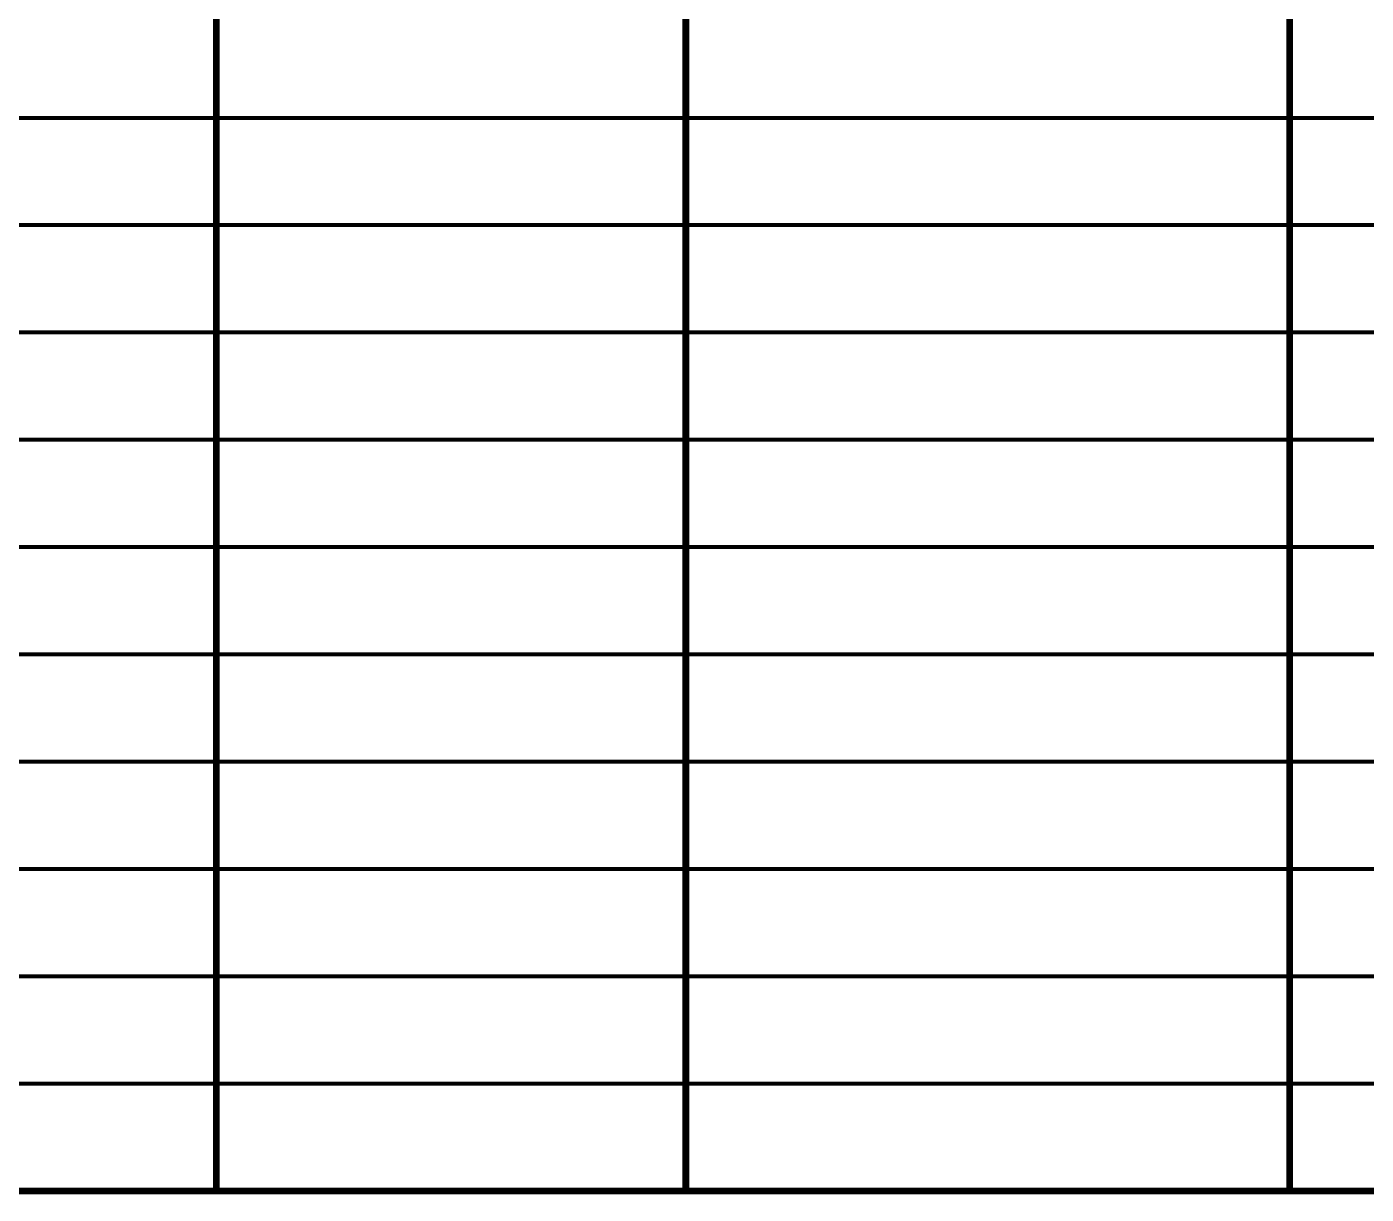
# Model space of a CAD drawing. Header units: metres. Extents: x -1525 to -1043, y -1331 to -1144.
# Drawn here: x -1438.84 to -1429.15, y -1295.02 to -1286.58 of the extents above; entities that cross this region are included whole.
import ezdxf

# ---------------------------------------------------------------- set-up
doc = ezdxf.new("R2010")
doc.units = ezdxf.units.M
doc.header["$MEASUREMENT"] = 0
doc.layers.add('ЭО_схема', color=250, linetype='Continuous')

# ---------------------------------------------------------------- blocks, each defined once
blk = doc.blocks.new('*U71')
for points, const_width in [([(0, -35), (0, -235), (-395, -235), (-395, -35)], 0.5), ([(-185, -35), (-185, -235)], 0.5), ([(-150, -35), (-150, -235)], 0.5), ([(-105, -35), (-105, -235)], 0.5), ([(0, -155), (-395, -155)], 0.3), ([(0, -163), (-395, -163)], 0.3), ([(0, -171), (-395, -171)], 0.3), ([(0, -179), (-395, -179)], 0.3), ([(0, -187), (-395, -187)], 0.3), ([(0, -195), (-395, -195)], 0.3), ([(0, -203), (-395, -203)], 0.3), ([(0, -211), (-395, -211)], 0.3), ([(0, -219), (-395, -219)], 0.3), ([(0, -227), (-395, -227)], 0.3), ([(0, -235), (-395, -235)], 0.3)]:
    blk.add_lwpolyline(points, dxfattribs=dict(const_width=const_width))

msp = doc.modelspace()

# ---------------------------------------------------------------- block references
at = {"layer": 'ЭО_схема', "color": 0, "linetype": 'Continuous', "xscale": 0.097, "yscale": 0.097, "zscale": 0.097}
msp.add_blockref('*U71', (-1419.52348202, -1272.20414735), dxfattribs=at)

doc.saveas('drawing.dxf')
